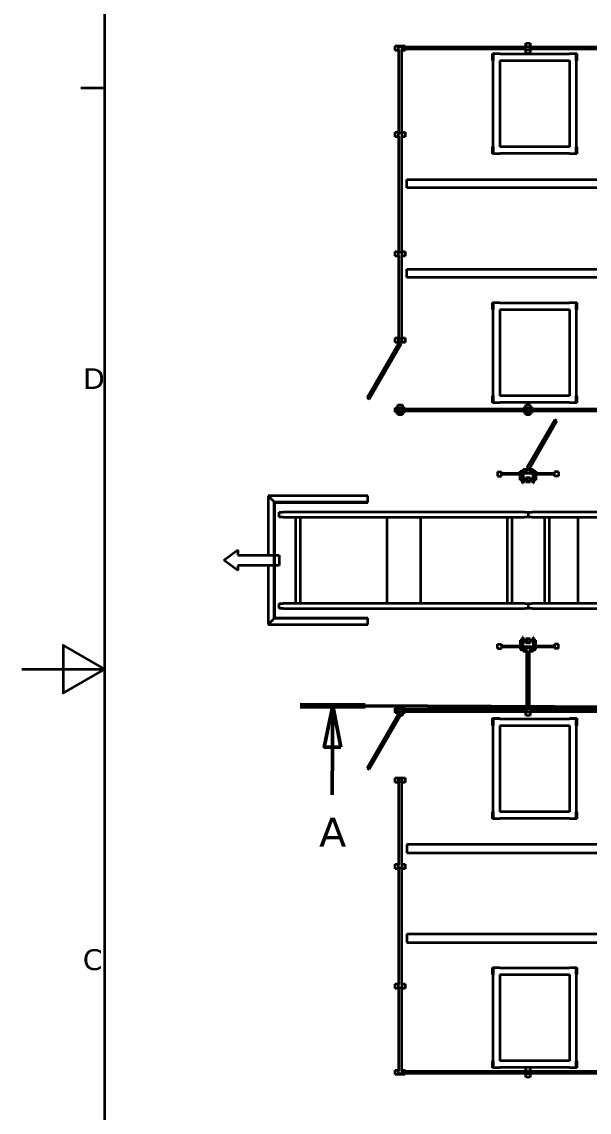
# Model space of a CAD drawing. Header units: millimetres. Extents: x 0 to 67800, y 0 to 42000.
# Drawn here: x 0 to 6834, y 15663 to 28799 of the extents above; entities that cross this region are included whole.
import ezdxf

# ---------------------------------------------------------------- set-up
doc = ezdxf.new("R2010")
doc.units = ezdxf.units.MM
doc.header["$LTSCALE"] = 100
doc.linetypes.add('CHAIN', pattern=[0.3543, 0.2362, -0.0295, 0.0591, -0.0295])
for name, color, linetype, lineweight in [('Border (ISO)', 7, 'Continuous', 35), ('Section Line (ISO)', 7, 'CHAIN', 50), ('Visible (ISO)', 7, 'Continuous', 35)]:
    doc.layers.add(name, color=color, linetype=linetype, lineweight=lineweight)
doc.styles.add('Label Text (ISO)', font='verdana.ttf')
doc.styles.add('Note Text (ISO)', font='verdana.ttf')

# ---------------------------------------------------------------- blocks, each defined once
blk = doc.blocks.new('Borders Default Border')
at = {"layer": 'Border (ISO)'}
blk.add_line((10, 280), (7.1, 280), dxfattribs=at)
at = {"layer": 'Border (ISO)', "flags": 128}
for points in [[(10, 10), (10, 410), (584, 410), (584, 10), (10, 10)], [(0, 210), (10, 210), (5, 212.89), (5, 207.11), (10, 210)]]:
    blk.add_lwpolyline(points, dxfattribs=at)
at = {"layer": 'Border (ISO)', "char_height": 2.5, "attachment_point": 7, "style": 'Note Text (ISO)'}
for s, insert in [('D', (7.36, 243.75)), ('C', (7.34, 173.71))]:
    blk.add_mtext(s, dxfattribs=dict(at, insert=insert))
blk = doc.blocks.new('2dTransSection0')
at = {"layer": 'Section Line (ISO)', "linetype": 'CHAIN', "ltscale": 33.371738}
blk.add_line((33.54, 205.63), (112.31, 205.23), dxfattribs=at)
at = {"layer": 'Section Line (ISO)', "linetype": 'Continuous', "lineweight": 100}
blk.add_line((33.54, 205.63), (41.37, 205.59), dxfattribs=at)
at = {"layer": 'Section Line (ISO)', "linetype": 'Continuous'}
for p, q in [((37.46, 205.61), (36.43, 200.61)), ((37.43, 200.61), (37.46, 205.61)), ((38.43, 200.6), (37.46, 205.61)), ((36.43, 200.61), (38.43, 200.6)), ((37.4, 194.87), (37.43, 200.61))]:
    blk.add_line(p, q, dxfattribs=at)
at = {"layer": 'Section Line (ISO)', "linetype": 'Continuous', "flags": 128}
blk.add_lwpolyline([(38.43, 200.6), (37.46, 205.61), (36.43, 200.61), (38.43, 200.6)], dxfattribs=at)
at = {"layer": 'Section Line (ISO)'}
blk.add_solid([(38.43, 200.6), (37.46, 205.61), (36.43, 200.61), (38.43, 200.6)], dxfattribs=at)
at = {"layer": 'Section Line (ISO)', "insert": (35.8, 188.61), "char_height": 3.5, "attachment_point": 7, "style": 'Label Text (ISO)'}
blk.add_mtext('A', dxfattribs=at)

msp = doc.modelspace()

# ---------------------------------------------------------------- linework, layer by layer
at = {"layer": 'Visible (ISO)'}
for p, q in [((4497, 28455), (4497, 28510)), ((4497, 28510), (4617, 28510)), ((4617, 28510), (4617, 28498)), ((6069, 28498), (6069, 28543)), ((6069, 28543), (6124, 28543)), ((6124, 28543), (6124, 28498)), ((4542, 28455), (4497, 28455)), ((4537, 28503), (4577, 28503)), ((4537, 28463), (4537, 28503)), ((4542, 28463), (4537, 28463)), ((4542, 27463), (4542, 28463)), ((4572, 28463), (4572, 27463)), ((4577, 28463), (4572, 28463)), ((4617, 28455), (4572, 28455)), ((4577, 28503), (4577, 28463)), ((4577, 28498), (4577, 28468)), ((4577, 28498), (6077, 28498)), ((6077, 28468), (4577, 28468)), ((4617, 28468), (4617, 28455)), ((5671, 28333), (5671, 28419)), ((5671, 28419), (5757, 28419)), ((5677, 28413), (5677, 28333)), ((5757, 28413), (5677, 28413)), ((5757, 28419), (5757, 28413)), ((5757, 28413), (6597, 28413)), ((6069, 28423), (6069, 28468)), ((6124, 28423), (6069, 28423)), ((6077, 28503), (6117, 28503)), ((6077, 28498), (6077, 28503)), ((6077, 28463), (6077, 28468)), ((6117, 28463), (6077, 28463)), ((6117, 28503), (6117, 28463)), ((6117, 28498), (6117, 28468)), ((6117, 28498), (7617, 28498)), ((7617, 28468), (6117, 28468)), ((6124, 28468), (6124, 28423)), ((6597, 28413), (6597, 28419)), ((6597, 28419), (6683, 28419)), ((6677, 28413), (6597, 28413)), ((6677, 28333), (6677, 28413)), ((6683, 28419), (6683, 28333)), ((5677, 28333), (5671, 28333)), ((5677, 27293), (5677, 28333)), ((5757, 28333), (5757, 27293)), ((5757, 28333), (6597, 28333)), ((6597, 28333), (6597, 27293)), ((6683, 28333), (6677, 28333)), ((6677, 28333), (6677, 27293)), ((4497, 27415), (4497, 27470)), ((4497, 27470), (4542, 27470)), ((4537, 27463), (4577, 27463)), ((4537, 27423), (4537, 27463)), ((4542, 27463), (4572, 27463)), ((4572, 27470), (4617, 27470)), ((4577, 27463), (4577, 27423)), ((4617, 27470), (4617, 27415)), ((4542, 27415), (4497, 27415)), ((4542, 27423), (4537, 27423)), ((4542, 26023), (4542, 27423)), ((4572, 27423), (4572, 26023)), ((4577, 27423), (4572, 27423)), ((4617, 27415), (4572, 27415)), ((5671, 27207), (5671, 27293)), ((5671, 27293), (5677, 27293)), ((5757, 27207), (5671, 27207)), ((5677, 27293), (5677, 27213)), ((5677, 27213), (5757, 27213)), ((6597, 27293), (5757, 27293)), ((5757, 27213), (5757, 27207)), ((6597, 27213), (5757, 27213)), ((6597, 27207), (6597, 27213)), ((6597, 27213), (6677, 27213)), ((6683, 27207), (6597, 27207)), ((6677, 27213), (6677, 27293)), ((6677, 27293), (6683, 27293)), ((6683, 27293), (6683, 27207)), ((4637, 26798), (4637, 26898)), ((4637, 26898), (18751, 26898)), ((18738, 26798), (4637, 26798)), ((4497, 25975), (4497, 26030)), ((4497, 26030), (4542, 26030)), ((4537, 26023), (4577, 26023)), ((4537, 25983), (4537, 26023)), ((4542, 26023), (4572, 26023)), ((4572, 26030), (4617, 26030)), ((4577, 26023), (4577, 25983)), ((4617, 26030), (4617, 25975)), ((4542, 25975), (4497, 25975)), ((4542, 25983), (4537, 25983)), ((4542, 24983), (4542, 25983)), ((4572, 25983), (4572, 24983)), ((4577, 25983), (4572, 25983)), ((4617, 25975), (4572, 25975)), ((4637, 25718), (4637, 25818)), ((4637, 25818), (13194, 25818)), ((13194, 25718), (4637, 25718)), ((5671, 25333), (5671, 25419)), ((5671, 25419), (5757, 25419)), ((5677, 25413), (5677, 25333)), ((5757, 25413), (5677, 25413)), ((5757, 25419), (5757, 25413)), ((5757, 25413), (6597, 25413)), ((6597, 25413), (6597, 25419)), ((6597, 25419), (6683, 25419)), ((6677, 25413), (6597, 25413)), ((6677, 25333), (6677, 25413)), ((6683, 25419), (6683, 25333)), ((5677, 25333), (5671, 25333)), ((5677, 24293), (5677, 25333)), ((5757, 25333), (5757, 24293)), ((5757, 25333), (6597, 25333)), ((6597, 25333), (6597, 24293)), ((6683, 25333), (6677, 25333)), ((6677, 25333), (6677, 24293)), ((4497, 24990), (4542, 24990)), ((4497, 24935), (4497, 24990)), ((4537, 24983), (4577, 24983)), ((4537, 24943), (4537, 24983)), ((4542, 24983), (4572, 24983)), ((4572, 24990), (4617, 24990)), ((4577, 24983), (4577, 24943)), ((4617, 24990), (4617, 24935)), ((4544, 24935), (4159, 24269)), ((4185, 24254), (4570, 24920)), ((4617, 24935), (4497, 24935)), ((4577, 24943), (4537, 24943)), ((4570, 24920), (4544, 24935)), ((4159, 24269), (4185, 24254)), ((4529, 24063), (4529, 24183)), ((4529, 24183), (4584, 24183)), ((4584, 24183), (4584, 24138)), ((5671, 24207), (5671, 24293)), ((5671, 24293), (5677, 24293)), ((5757, 24207), (5671, 24207)), ((5677, 24293), (5677, 24213)), ((5677, 24213), (5757, 24213)), ((6597, 24293), (5757, 24293)), ((5757, 24213), (5757, 24207)), ((6597, 24213), (5757, 24213)), ((6069, 24138), (6069, 24183)), ((6069, 24183), (6124, 24183)), ((6124, 24183), (6124, 24138)), ((6597, 24207), (6597, 24213)), ((6597, 24213), (6677, 24213)), ((6683, 24207), (6597, 24207)), ((6677, 24213), (6677, 24293)), ((6677, 24293), (6683, 24293)), ((6683, 24293), (6683, 24207)), ((4497, 24150), (4617, 24150)), ((4497, 24095), (4497, 24150)), ((4617, 24095), (4497, 24095)), ((4584, 24063), (4529, 24063)), ((4537, 24143), (4577, 24143)), ((4537, 24103), (4537, 24143)), ((4537, 24143), (4577, 24143)), ((4537, 24103), (4537, 24143)), ((4577, 24103), (4537, 24103)), ((4577, 24103), (4537, 24103)), ((4577, 24143), (4577, 24138)), ((4577, 24143), (4577, 24103)), ((4577, 24138), (6077, 24138)), ((4577, 24108), (4577, 24103)), ((6077, 24108), (4577, 24108)), ((4584, 24108), (4584, 24063)), ((4617, 24150), (4617, 24138)), ((4617, 24108), (4617, 24095)), ((6037, 24150), (6157, 24150)), ((6037, 24138), (6037, 24150)), ((6037, 24095), (6037, 24108)), ((6157, 24095), (6037, 24095)), ((6069, 24063), (6069, 24108)), ((6124, 24063), (6069, 24063)), ((6077, 24143), (6117, 24143)), ((6077, 24103), (6077, 24143)), ((6077, 24103), (6077, 24143)), ((6077, 24143), (6117, 24143)), ((6077, 24108), (6077, 24138)), ((6117, 24103), (6077, 24103)), ((6117, 24103), (6077, 24103)), ((6117, 24143), (6117, 24138)), ((6117, 24143), (6117, 24103)), ((6117, 24138), (7617, 24138)), ((6117, 24108), (6117, 24103)), ((7617, 24108), (6117, 24108)), ((6124, 24108), (6124, 24063)), ((6157, 24150), (6157, 24138)), ((6157, 24108), (6157, 24095)), ((6419, 24006), (6084, 23425)), ((6110, 23410), (6445, 23991)), ((6445, 23991), (6419, 24006)), ((6002, 23387), (6077, 23387)), ((6002, 23357), (6002, 23387)), ((6037, 23387), (6037, 23410)), ((6037, 23410), (6157, 23410)), ((6077, 23403), (6117, 23403)), ((6077, 23363), (6077, 23403)), ((6084, 23425), (6110, 23410)), ((6117, 23403), (6117, 23363)), ((6117, 23387), (6192, 23387)), ((6157, 23410), (6157, 23387)), ((6192, 23387), (6192, 23357)), ((5728, 23376), (5778, 23376)), ((5728, 23376), (5728, 23326)), ((5728, 23326), (5778, 23326)), ((5778, 23326), (5778, 23376)), ((6031, 23357), (5778, 23357)), ((6031, 23345), (5778, 23345)), ((6002, 23277), (6002, 23345)), ((6031, 23277), (6002, 23277)), ((6031, 23363), (6163, 23363)), ((6031, 23241), (6031, 23363)), ((6157, 23357), (6037, 23357)), ((6037, 23357), (6037, 23241)), ((6071, 23277), (6037, 23277)), ((6071, 23255), (6071, 23311)), ((6071, 23311), (6123, 23311)), ((6123, 23255), (6071, 23255)), ((6123, 23311), (6123, 23255)), ((6157, 23277), (6123, 23277)), ((6157, 23241), (6157, 23357)), ((6163, 23363), (6163, 23241)), ((6416, 23357), (6163, 23357)), ((6416, 23345), (6163, 23345)), ((6192, 23277), (6163, 23277)), ((6192, 23345), (6192, 23277)), ((6466, 23376), (6416, 23376)), ((6416, 23326), (6416, 23376)), ((6466, 23326), (6416, 23326)), ((6466, 23376), (6466, 23326)), ((6037, 23241), (6031, 23241)), ((6163, 23241), (6157, 23241)), ((4068, 23088), (2968, 23088)), ((2968, 23088), (2968, 22910)), ((3039, 23017), (2968, 23088)), ((3039, 21609), (3039, 23017)), ((3039, 23017), (4168, 23017)), ((3046, 21616), (3046, 23010)), ((3046, 23010), (4168, 23010)), ((4168, 23088), (4068, 23088)), ((4168, 23017), (4168, 23088)), ((4168, 23010), (4168, 23017)), ((2968, 22910), (2968, 22375)), ((3101, 22893), (3146, 22893)), ((3101, 22833), (3101, 22893)), ((6057, 22893), (3146, 22893)), ((6057, 22893), (6101, 22893)), ((6101, 22833), (6101, 22893)), ((6101, 22893), (6146, 22893)), ((6101, 22833), (6101, 22893)), ((7657, 22893), (6146, 22893)), ((3146, 22833), (3101, 22833)), ((3146, 22833), (6057, 22833)), ((3296, 22833), (3296, 21793)), ((3356, 21793), (3356, 22833)), ((4396, 22833), (4396, 21793)), ((4806, 21793), (4806, 22833)), ((5846, 22833), (5846, 21793)), ((5906, 21793), (5906, 22833)), ((6101, 22833), (6057, 22833)), ((6146, 22833), (6101, 22833)), ((6146, 22833), (7657, 22833)), ((6296, 22833), (6296, 21793)), ((6356, 21793), (6356, 22833)), ((6696, 22833), (6696, 21793)), ((2435, 22313), (2601, 22438)), ((2601, 22438), (2601, 22375)), ((2601, 22375), (3101, 22375)), ((3101, 22375), (3101, 22250)), ((2601, 22188), (2435, 22313)), ((3101, 22250), (2601, 22250)), ((2601, 22250), (2601, 22188)), ((2968, 22250), (2968, 21716)), ((2968, 21716), (2968, 21538)), ((3101, 21793), (3146, 21793)), ((3101, 21733), (3101, 21793)), ((3146, 21733), (3101, 21733)), ((6057, 21793), (3146, 21793)), ((3146, 21733), (6057, 21733)), ((6057, 21793), (6101, 21793)), ((6101, 21733), (6057, 21733)), ((6101, 21733), (6101, 21793)), ((6101, 21793), (6146, 21793)), ((6101, 21733), (6101, 21793)), ((6146, 21733), (6101, 21733)), ((7657, 21793), (6146, 21793)), ((6146, 21733), (7657, 21733)), ((2968, 21538), (3039, 21609)), ((4168, 21609), (3039, 21609)), ((4168, 21616), (3046, 21616)), ((4168, 21609), (4168, 21616)), ((4168, 21538), (4168, 21609)), ((2968, 21538), (4068, 21538)), ((4068, 21538), (4168, 21538)), ((5728, 21300), (5778, 21300)), ((5728, 21250), (5728, 21300)), ((5778, 21300), (5778, 21250)), ((5778, 21281), (6031, 21281)), ((6031, 21349), (6002, 21349)), ((6002, 21349), (6002, 21281)), ((6031, 21385), (6031, 21263)), ((6037, 21385), (6031, 21385)), ((6037, 21269), (6037, 21385)), ((6071, 21349), (6037, 21349)), ((6071, 21371), (6123, 21371)), ((6071, 21315), (6071, 21371)), ((6123, 21315), (6071, 21315)), ((6123, 21371), (6123, 21315)), ((6157, 21349), (6123, 21349)), ((6157, 21385), (6157, 21269)), ((6163, 21385), (6157, 21385)), ((6163, 21263), (6163, 21385)), ((6192, 21349), (6163, 21349)), ((6163, 21281), (6416, 21281)), ((6192, 21281), (6192, 21349)), ((6466, 21300), (6416, 21300)), ((6416, 21300), (6416, 21250)), ((6466, 21250), (6466, 21300)), ((5728, 21250), (5778, 21250)), ((5778, 21269), (6031, 21269)), ((6002, 21269), (6002, 21239)), ((6002, 21239), (6077, 21239)), ((6031, 21263), (6163, 21263)), ((6157, 21269), (6037, 21269)), ((6037, 21215), (6037, 21239)), ((6082, 21215), (6037, 21215)), ((6077, 21223), (6077, 21263)), ((6082, 21223), (6077, 21223)), ((6082, 20523), (6082, 21223)), ((6112, 21223), (6112, 20523)), ((6117, 21223), (6112, 21223)), ((6157, 21215), (6112, 21215)), ((6117, 21263), (6117, 21223)), ((6117, 21239), (6192, 21239)), ((6157, 21239), (6157, 21215)), ((6163, 21269), (6416, 21269)), ((6192, 21239), (6192, 21269)), ((6466, 21250), (6416, 21250)), ((4497, 20530), (4617, 20530)), ((4497, 20475), (4497, 20530)), ((4529, 20450), (4529, 20563)), ((4529, 20563), (4584, 20563)), ((4537, 20523), (4577, 20523)), ((4537, 20483), (4537, 20523)), ((4537, 20523), (4577, 20523)), ((4537, 20483), (4537, 20523)), ((4577, 20523), (4577, 20518)), ((4577, 20523), (4577, 20483)), ((4577, 20518), (6077, 20518)), ((4584, 20563), (4584, 20518)), ((4617, 20530), (4617, 20518)), ((6069, 20518), (6069, 20563)), ((6069, 20563), (6082, 20563)), ((6077, 20523), (6117, 20523)), ((6077, 20483), (6077, 20523)), ((6077, 20488), (6077, 20518)), ((6082, 20523), (6112, 20523)), ((6112, 20563), (6124, 20563)), ((6117, 20523), (6117, 20518)), ((6117, 20518), (7617, 20518)), ((6124, 20563), (6124, 20518)), ((4544, 20475), (4159, 19809)), ((4185, 19794), (4570, 20460)), ((4617, 20475), (4497, 20475)), ((4577, 20483), (4537, 20483)), ((4577, 20483), (4537, 20483)), ((4570, 20460), (4544, 20475)), ((4584, 20443), (4560, 20443)), ((4577, 20488), (4577, 20483)), ((6077, 20488), (4577, 20488)), ((4584, 20488), (4584, 20443)), ((4617, 20488), (4617, 20475)), ((5671, 20322), (5671, 20408)), ((5671, 20408), (5757, 20408)), ((5677, 20402), (5677, 20322)), ((5757, 20402), (5677, 20402)), ((5757, 20408), (5757, 20402)), ((5757, 20402), (6597, 20402)), ((6069, 20443), (6069, 20488)), ((6124, 20443), (6069, 20443)), ((6117, 20483), (6077, 20483)), ((6117, 20488), (6117, 20483)), ((7617, 20488), (6117, 20488)), ((6124, 20488), (6124, 20443)), ((6597, 20402), (6597, 20408)), ((6597, 20408), (6683, 20408)), ((6677, 20402), (6597, 20402)), ((6677, 20322), (6677, 20402)), ((6683, 20408), (6683, 20322)), ((5677, 20322), (5671, 20322)), ((5677, 19282), (5677, 20322)), ((5757, 20322), (5757, 19282)), ((5757, 20322), (6597, 20322)), ((6597, 20322), (6597, 19282)), ((6683, 20322), (6677, 20322)), ((6677, 20322), (6677, 19282)), ((4159, 19809), (4185, 19794)), ((4497, 19690), (4617, 19690)), ((4497, 19635), (4497, 19690)), ((4542, 19635), (4497, 19635)), ((4537, 19683), (4577, 19683)), ((4537, 19643), (4537, 19683)), ((4577, 19643), (4537, 19643)), ((4572, 19643), (4542, 19643)), ((4542, 18643), (4542, 19643)), ((4572, 19643), (4572, 18643)), ((4617, 19635), (4572, 19635)), ((4577, 19683), (4577, 19643)), ((4617, 19690), (4617, 19635)), ((5671, 19196), (5671, 19282)), ((5671, 19282), (5677, 19282)), ((5757, 19196), (5671, 19196)), ((5677, 19282), (5677, 19202)), ((5677, 19202), (5757, 19202)), ((6597, 19282), (5757, 19282)), ((5757, 19202), (5757, 19196)), ((6597, 19202), (5757, 19202)), ((6597, 19196), (6597, 19202)), ((6597, 19202), (6677, 19202)), ((6683, 19196), (6597, 19196)), ((6677, 19202), (6677, 19282)), ((6677, 19282), (6683, 19282)), ((6683, 19282), (6683, 19196)), ((13194, 18887), (4637, 18887)), ((4637, 18887), (4637, 18787)), ((4637, 18787), (13194, 18787)), ((4497, 18650), (4542, 18650)), ((4497, 18595), (4497, 18650)), ((4542, 18595), (4497, 18595)), ((4537, 18643), (4542, 18643)), ((4537, 18603), (4537, 18643)), ((4577, 18603), (4537, 18603)), ((4572, 18603), (4542, 18603)), ((4542, 17203), (4542, 18603)), ((4572, 18650), (4617, 18650)), ((4572, 18643), (4577, 18643)), ((4572, 18603), (4572, 17203)), ((4617, 18595), (4572, 18595)), ((4577, 18643), (4577, 18603)), ((4617, 18650), (4617, 18595)), ((20178, 17807), (4637, 17807)), ((4637, 17807), (4637, 17707)), ((4637, 17707), (20178, 17707)), ((5671, 17322), (5671, 17408)), ((5671, 17408), (5757, 17408)), ((5677, 17402), (5677, 17322)), ((5757, 17402), (5677, 17402)), ((5757, 17408), (5757, 17402)), ((5757, 17402), (6597, 17402)), ((6597, 17402), (6597, 17408)), ((6597, 17408), (6683, 17408)), ((6677, 17402), (6597, 17402)), ((6677, 17322), (6677, 17402)), ((6683, 17408), (6683, 17322)), ((4497, 17210), (4542, 17210)), ((4497, 17155), (4497, 17210)), ((4572, 17210), (4617, 17210)), ((4617, 17210), (4617, 17155)), ((5677, 17322), (5671, 17322)), ((5677, 16282), (5677, 17322)), ((5757, 17322), (5757, 16282)), ((5757, 17322), (6597, 17322)), ((6597, 17322), (6597, 16282)), ((6683, 17322), (6677, 17322)), ((6677, 17322), (6677, 16282)), ((4542, 17155), (4497, 17155)), ((4537, 17203), (4542, 17203)), ((4537, 17163), (4537, 17203)), ((4577, 17163), (4537, 17163)), ((4572, 17163), (4542, 17163)), ((4542, 16163), (4542, 17163)), ((4572, 17203), (4577, 17203)), ((4572, 17163), (4572, 16163)), ((4617, 17155), (4572, 17155)), ((4577, 17203), (4577, 17163)), ((4497, 16170), (4542, 16170)), ((4497, 16115), (4497, 16170)), ((4537, 16163), (4542, 16163)), ((4537, 16123), (4537, 16163)), ((4572, 16170), (4617, 16170)), ((4572, 16163), (4577, 16163)), ((4577, 16163), (4577, 16123)), ((4577, 16158), (4577, 16128)), ((4577, 16158), (6077, 16158)), ((4617, 16170), (4617, 16158)), ((5671, 16196), (5671, 16282)), ((5671, 16282), (5677, 16282)), ((5757, 16196), (5671, 16196)), ((5677, 16282), (5677, 16202)), ((5677, 16202), (5757, 16202)), ((6597, 16282), (5757, 16282)), ((5757, 16202), (5757, 16196)), ((6597, 16202), (5757, 16202)), ((6069, 16158), (6069, 16202)), ((6077, 16163), (6117, 16163)), ((6077, 16158), (6077, 16163)), ((6117, 16163), (6117, 16123)), ((6117, 16158), (6117, 16128)), ((6117, 16158), (7617, 16158)), ((6124, 16202), (6124, 16158)), ((6597, 16196), (6597, 16202)), ((6597, 16202), (6677, 16202)), ((6683, 16196), (6597, 16196)), ((6677, 16202), (6677, 16282)), ((6677, 16282), (6683, 16282)), ((6683, 16282), (6683, 16196)), ((4617, 16115), (4497, 16115)), ((4577, 16123), (4537, 16123)), ((6077, 16128), (4577, 16128)), ((4617, 16128), (4617, 16115)), ((6069, 16083), (6069, 16128)), ((6124, 16083), (6069, 16083)), ((6077, 16123), (6077, 16128)), ((6117, 16123), (6077, 16123)), ((7617, 16128), (6117, 16128)), ((6124, 16128), (6124, 16083))]:
    msp.add_line(p, q, dxfattribs=at)
for centre in [(6097, 23283), (6097, 21343)]:
    msp.add_circle(centre, 21, dxfattribs=at)

# ---------------------------------------------------------------- block references
at = {"xscale": 100, "yscale": 100, "zscale": 100}
msp.add_blockref('Borders Default Border', (0, 0), dxfattribs=at)
at = {"layer": 'Section Line (ISO)', "xscale": 100, "yscale": 100, "zscale": 100}
msp.add_blockref('2dTransSection0', (0, 0), dxfattribs=at)

doc.saveas('drawing.dxf')
